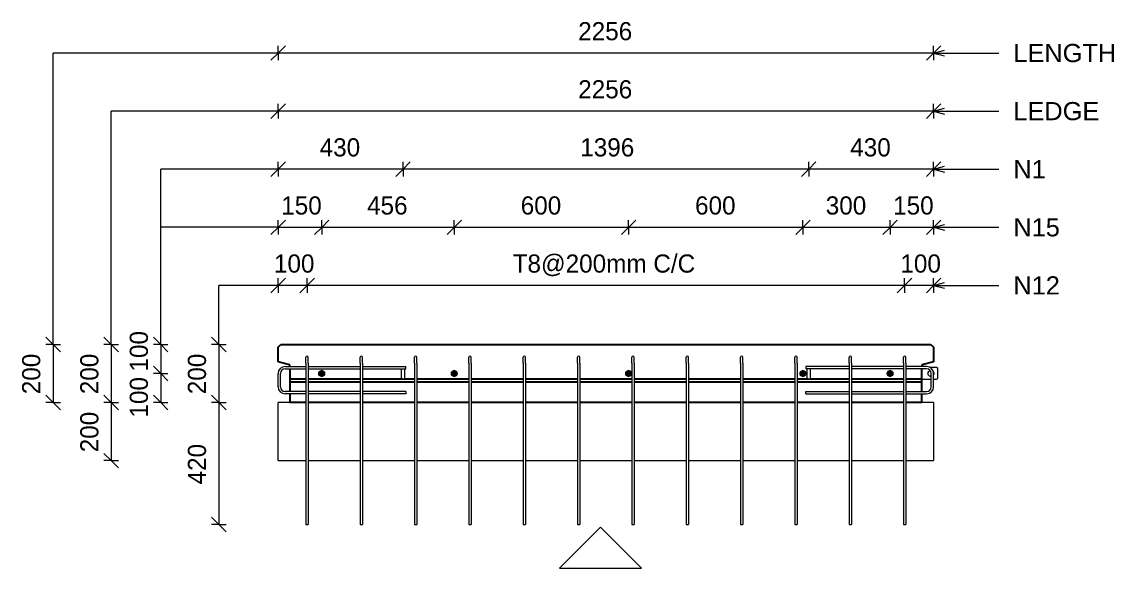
# Model space of a CAD drawing. Header units: millimetres. Extents: x 7271 to 21997, y -3310 to 18539.
# Drawn here: x 11358 to 15118, y 12343 to 14224 of the extents above; entities that cross this region are included whole.
import ezdxf

# ---------------------------------------------------------------- set-up
doc = ezdxf.new("R2010")
doc.units = ezdxf.units.MM
doc.linetypes.add('Dash', pattern=[6.36, 3.18, -3.18])
for name, color, linetype, lineweight in [('A-ANNO-DIMS', 211, 'Continuous', 9), ('A-ANNO-DIMS-25', 211, 'Continuous', 9), ('A-DETL-THIN', 151, 'Continuous', 18), ('A-GENM', 13, 'Continuous', 18), ('A-WALL', 113, 'Continuous', 25), ('A-WALL-HDLN', 110, 'Dash', 25), ('G-ANNO-TEXT', 231, 'Continuous', 9), ('S-BEAM', 12, 'Continuous', 18), ('S-RBAR', 171, 'Continuous', 18)]:
    doc.layers.add(name, color=color, linetype=linetype, lineweight=lineweight)
doc.styles.add('Arial', font='arial.ttf', dxfattribs={"height": 62.5})
doc.styles.add('Nirmala UI Semilight', font='NirmalaS.ttf', dxfattribs={"height": 62.5})
doc.dimstyles.new('Arrow_Filled_-_2_5_NI_UI', dxfattribs={"dimscale": 304.8, "dimtxt": 65.460247, "dimasz": 0.164042, "dimexe": 0.082021, "dimexo": 0.0625, "dimgap": 0.082021, "dimtad": 1, "dimdec": 4, "dimzin": 0, "dimdsep": 46, "dimtxsty": 'Nirmala UI Semilight', "dimblk1": 'OBLIQUE', "dimblk2": 'OBLIQUE', "dimsah": 1, "dimcen": 0.09, "dimazin": 0, "dimtfac": 1, "dimtdec": 4, "dimtix": 1, "dimtmove": 0, "dimatfit": 3, "dimfxl": 0.082021, "dimfxlon": 1, "dimtvp": 1, "dimtolj": 1, "dimtzin": 0, "dimarcsym": 2})
doc.dimstyles.new('Arrow_Filled_-_2_5_NI_UI_1', dxfattribs={"dimscale": 304.8, "dimtxt": 65.460247, "dimasz": 0.164042, "dimexe": 0.082021, "dimexo": 0.0625, "dimgap": 0.082021, "dimtad": 1, "dimdec": 4, "dimzin": 0, "dimdsep": 46, "dimtxsty": 'Nirmala UI Semilight', "dimblk1": 'OBLIQUE', "dimblk2": 'OBLIQUE', "dimsah": 1, "dimcen": 0.09, "dimazin": 0, "dimtfac": 1, "dimtdec": 4, "dimtix": 1, "dimtmove": 2, "dimatfit": 3, "dimfxl": 0.082021, "dimfxlon": 1, "dimtvp": 1, "dimtolj": 1, "dimtzin": 0, "dimarcsym": 2})

# ---------------------------------------------------------------- blocks, each defined once
blk = doc.blocks.new('M_Rectangular Corbel - M_Rectangular Corbel-2189266-Elevation Top1')
at = {"layer": 'S-BEAM'}
for p, q in [((7786.6, 12713.8), (7786.6, 12913.8)), ((7826.6, 12913.8), (7786.6, 12913.8)), ((10042.6, 12913.8), (10002.6, 12913.8)), ((10042.6, 12913.8), (10042.6, 12713.8)), ((7786.6, 12713.8), (7882.6, 12713.8)), ((7890.6, 12713.8), (8069.5, 12713.8)), ((8077.5, 12713.8), (8256.4, 12713.8)), ((8264.4, 12713.8), (8443.3, 12713.8)), ((8451.3, 12713.8), (8630.2, 12713.8)), ((8638.2, 12713.8), (8817.1, 12713.8)), ((8825.1, 12713.8), (9004, 12713.8)), ((9012, 12713.8), (9190.9, 12713.8)), ((9198.9, 12713.8), (9377.8, 12713.8)), ((9385.8, 12713.8), (9564.7, 12713.8)), ((9572.7, 12713.8), (9751.7, 12713.8)), ((9759.7, 12713.8), (9938.6, 12713.8)), ((9946.6, 12713.8), (10042.6, 12713.8))]:
    blk.add_line(p, q, dxfattribs=at)
blk = doc.blocks.new('RR spread anchor face based - RR-SA-4_0-180-1726831-Elevation Top1')
at = {"layer": 'A-GENM'}
for p, q in [((9606.6, 13029.8), (9606.6, 12993.8)), ((9618.6, 12993.8), (9618.6, 13029.8)), ((9606.6, 12993.8), (9618.6, 12993.8))]:
    blk.add_line(p, q, dxfattribs=at)
blk = doc.blocks.new('RR spread anchor face based - RR-SA-3_0-200-1726827-Elevation Top1')
at = {"layer": 'A-GENM'}
for p, q in [((10031.3, 13022.8), (10031.7, 13022.8)), ((10052.6, 13033.8), (10031.6, 13033.8)), ((10057.6, 13031.3), (10052.6, 13033.8)), ((10057.6, 12996.3), (10057.6, 13031.3)), ((10002.6, 12993.8), (10034.6, 12993.8)), ((10034.6, 13004.8), (10031.3, 13004.8)), ((10042.6, 12993.8), (10052.6, 12993.8)), ((10052.6, 12993.8), (10057.6, 12996.3))]:
    blk.add_line(p, q, dxfattribs=at)
for centre, start, end in [((10031.3, 13013.8), 90, 270), ((10035.3, 13013.8), 324.8168, 43.7744)]:
    blk.add_arc(centre, 9, start, end, dxfattribs=at)
blk = doc.blocks.new('DIMBLOCK16-Elevation Top1')
at = {"layer": 'A-ANNO-DIMS-25'}
for p, q in [((12240.4, 14116.9), (12265.4, 14141.9)), ((12240.4, 14116.9), (12240.4, 14141.9)), ((14496.4, 14116.9), (14521.4, 14141.9)), ((14496.4, 14116.9), (14496.4, 14141.9)), ((12240.4, 14116.9), (12215.4, 14091.9)), ((14496.4, 14116.9), (12240.4, 14116.9)), ((12240.4, 14116.9), (12240.4, 14091.9)), ((14496.4, 14116.9), (14471.4, 14091.9)), ((14496.4, 14116.9), (14496.4, 14091.9))]:
    blk.add_line(p, q, dxfattribs=at)
at = {"layer": 'A-ANNO-DIMS-25', "color": 0, "insert": (13273.2, 14223.5), "char_height": 62.5, "width": 228.516, "attachment_point": 1, "line_spacing_factor": 1.142579, "style": 'Nirmala UI Semilight'}
blk.add_mtext('2256', dxfattribs=at)
blk = doc.blocks.new('_Oblique')
at = {"color": 0, "linetype": 'ByBlock', "lineweight": -2}
blk.add_line((-0.5, -0.5), (0.5, 0.5), dxfattribs=at)
blk = doc.blocks.new('DIMBLOCK17-Elevation Top1')
at = {"layer": 'A-ANNO-DIMS-25'}
for p, q in [((14346.4, 13516.9), (14371.4, 13541.9)), ((14346.4, 13516.9), (14346.4, 13541.9)), ((14496.4, 13516.9), (14521.4, 13541.9)), ((14496.4, 13516.9), (14496.4, 13541.9)), ((14346.4, 13516.9), (14321.4, 13491.9)), ((14496.4, 13516.9), (14346.4, 13516.9)), ((14346.4, 13516.9), (14346.4, 13491.9)), ((14496.4, 13516.9), (14471.4, 13491.9)), ((14496.4, 13516.9), (14496.4, 13491.9))]:
    blk.add_line(p, q, dxfattribs=at)
at = {"layer": 'A-ANNO-DIMS-25', "color": 0, "insert": (14357.1, 13623.5), "char_height": 62.5, "width": 154.248, "attachment_point": 1, "line_spacing_factor": 1.142579, "style": 'Nirmala UI Semilight'}
blk.add_mtext('150', dxfattribs=at)
blk = doc.blocks.new('DIMBLOCK18-Elevation Top1')
at = {"layer": 'A-ANNO-DIMS-25'}
for p, q in [((14046.8, 13516.9), (14071.8, 13541.9)), ((14046.8, 13516.9), (14046.8, 13541.9)), ((14346.4, 13516.9), (14371.4, 13541.9)), ((14346.4, 13516.9), (14346.4, 13541.9)), ((14046.8, 13516.9), (14021.8, 13491.9)), ((14346.4, 13516.9), (14046.8, 13516.9)), ((14046.8, 13516.9), (14046.8, 13491.9)), ((14346.4, 13516.9), (14321.4, 13491.9)), ((14346.4, 13516.9), (14346.4, 13491.9))]:
    blk.add_line(p, q, dxfattribs=at)
at = {"layer": 'A-ANNO-DIMS-25', "color": 0, "insert": (14125.2, 13623.5), "char_height": 62.5, "width": 171.387, "attachment_point": 1, "line_spacing_factor": 1.142579, "style": 'Nirmala UI Semilight'}
blk.add_mtext('300', dxfattribs=at)
blk = doc.blocks.new('DIMBLOCK19-Elevation Top1')
at = {"layer": 'A-ANNO-DIMS-25'}
for p, q in [((13446.8, 13516.9), (13471.8, 13541.9)), ((13446.8, 13516.9), (13446.8, 13541.9)), ((14046.8, 13516.9), (14071.8, 13541.9)), ((14046.8, 13516.9), (14046.8, 13541.9)), ((13446.8, 13516.9), (13421.8, 13491.9)), ((14046.8, 13516.9), (13446.8, 13516.9)), ((13446.8, 13516.9), (13446.8, 13491.9)), ((14046.8, 13516.9), (14021.8, 13491.9)), ((14046.8, 13516.9), (14046.8, 13491.9))]:
    blk.add_line(p, q, dxfattribs=at)
at = {"layer": 'A-ANNO-DIMS-25', "color": 0, "insert": (13675.4, 13623.5), "char_height": 62.5, "width": 171.387, "attachment_point": 1, "line_spacing_factor": 1.142579, "style": 'Nirmala UI Semilight'}
blk.add_mtext('600', dxfattribs=at)
blk = doc.blocks.new('DIMBLOCK20-Elevation Top1')
at = {"layer": 'A-ANNO-DIMS-25'}
for p, q in [((12846.8, 13516.9), (12871.8, 13541.9)), ((12846.8, 13516.9), (12846.8, 13541.9)), ((13446.8, 13516.9), (13471.8, 13541.9)), ((13446.8, 13516.9), (13446.8, 13541.9)), ((12846.8, 13516.9), (12821.8, 13491.9)), ((13446.8, 13516.9), (12846.8, 13516.9)), ((12846.8, 13516.9), (12846.8, 13491.9)), ((13446.8, 13516.9), (13421.8, 13491.9)), ((13446.8, 13516.9), (13446.8, 13491.9))]:
    blk.add_line(p, q, dxfattribs=at)
at = {"layer": 'A-ANNO-DIMS-25', "color": 0, "insert": (13075.4, 13623.5), "char_height": 62.5, "width": 171.387, "attachment_point": 1, "line_spacing_factor": 1.142579, "style": 'Nirmala UI Semilight'}
blk.add_mtext('600', dxfattribs=at)
blk = doc.blocks.new('DIMBLOCK21-Elevation Top1')
at = {"layer": 'A-ANNO-DIMS-25'}
for p, q in [((12390.4, 13516.9), (12415.4, 13541.9)), ((12390.4, 13516.9), (12390.4, 13541.9)), ((12846.8, 13516.9), (12871.8, 13541.9)), ((12846.8, 13516.9), (12846.8, 13541.9)), ((12390.4, 13516.9), (12365.4, 13491.9)), ((12846.8, 13516.9), (12390.4, 13516.9)), ((12390.4, 13516.9), (12390.4, 13491.9)), ((12846.8, 13516.9), (12821.8, 13491.9)), ((12846.8, 13516.9), (12846.8, 13491.9))]:
    blk.add_line(p, q, dxfattribs=at)
at = {"layer": 'A-ANNO-DIMS-25', "color": 0, "insert": (12546.6, 13623.5), "char_height": 62.5, "width": 172.815, "attachment_point": 1, "line_spacing_factor": 1.142579, "style": 'Nirmala UI Semilight'}
blk.add_mtext('456', dxfattribs=at)
blk = doc.blocks.new('DIMBLOCK22-Elevation Top1')
at = {"layer": 'A-ANNO-DIMS-25'}
for p, q in [((12240.4, 13516.9), (12265.4, 13541.9)), ((12240.4, 13516.9), (12240.4, 13541.9)), ((12390.4, 13516.9), (12415.4, 13541.9)), ((12390.4, 13516.9), (12390.4, 13541.9)), ((12240.4, 13516.9), (12215.4, 13491.9)), ((12390.4, 13516.9), (12240.4, 13516.9)), ((12240.4, 13516.9), (12240.4, 13491.9)), ((12390.4, 13516.9), (12365.4, 13491.9)), ((12390.4, 13516.9), (12390.4, 13491.9))]:
    blk.add_line(p, q, dxfattribs=at)
at = {"layer": 'A-ANNO-DIMS-25', "color": 0, "insert": (12251.1, 13623.5), "char_height": 62.5, "width": 154.248, "attachment_point": 1, "line_spacing_factor": 1.142579, "style": 'Nirmala UI Semilight'}
blk.add_mtext('150', dxfattribs=at)
blk = doc.blocks.new('DIMBLOCK23-Elevation Top1')
at = {"layer": 'A-ANNO-DIMS-25'}
for p, q in [((12240.4, 13916.9), (12215.4, 13891.9)), ((12240.4, 13916.9), (12265.4, 13941.9)), ((12240.4, 13916.9), (12240.4, 13941.9)), ((14496.4, 13916.9), (12240.4, 13916.9)), ((12240.4, 13916.9), (12240.4, 13891.9)), ((14496.4, 13916.9), (14471.4, 13891.9)), ((14496.4, 13916.9), (14521.4, 13941.9)), ((14496.4, 13916.9), (14496.4, 13941.9)), ((14496.4, 13916.9), (14496.4, 13891.9))]:
    blk.add_line(p, q, dxfattribs=at)
at = {"layer": 'A-ANNO-DIMS-25', "color": 0, "insert": (13273.2, 14023.5), "char_height": 62.5, "width": 228.516, "attachment_point": 1, "line_spacing_factor": 1.142579, "style": 'Nirmala UI Semilight'}
blk.add_mtext('2256', dxfattribs=at)
blk = doc.blocks.new('DIMBLOCK24-Elevation Top1')
at = {"layer": 'A-ANNO-DIMS-25'}
for p, q in [((14066.4, 13716.9), (14091.4, 13741.9)), ((14066.4, 13716.9), (14066.4, 13741.9)), ((14496.4, 13716.9), (14521.4, 13741.9)), ((14496.4, 13716.9), (14496.4, 13741.9)), ((14066.4, 13716.9), (14041.4, 13691.9)), ((14496.4, 13716.9), (14066.4, 13716.9)), ((14066.4, 13716.9), (14066.4, 13691.9)), ((14496.4, 13716.9), (14471.4, 13691.9)), ((14496.4, 13716.9), (14496.4, 13691.9))]:
    blk.add_line(p, q, dxfattribs=at)
at = {"layer": 'A-ANNO-DIMS-25', "color": 0, "insert": (14209.4, 13823.5), "char_height": 62.5, "width": 172.815, "attachment_point": 1, "line_spacing_factor": 1.142579, "style": 'Nirmala UI Semilight'}
blk.add_mtext('430', dxfattribs=at)
blk = doc.blocks.new('DIMBLOCK25-Elevation Top1')
at = {"layer": 'A-ANNO-DIMS-25'}
for p, q in [((12670.4, 13716.9), (12695.4, 13741.9)), ((12670.4, 13716.9), (12670.4, 13741.9)), ((14066.4, 13716.9), (14091.4, 13741.9)), ((14066.4, 13716.9), (14066.4, 13741.9)), ((12670.4, 13716.9), (12645.4, 13691.9)), ((14066.4, 13716.9), (12670.4, 13716.9)), ((12670.4, 13716.9), (12670.4, 13691.9)), ((14066.4, 13716.9), (14041.4, 13691.9)), ((14066.4, 13716.9), (14066.4, 13691.9))]:
    blk.add_line(p, q, dxfattribs=at)
at = {"layer": 'A-ANNO-DIMS-25', "color": 0, "insert": (13280.3, 13823.5), "char_height": 62.5, "width": 211.377, "attachment_point": 1, "line_spacing_factor": 1.142579, "style": 'Nirmala UI Semilight'}
blk.add_mtext('1396', dxfattribs=at)
blk = doc.blocks.new('DIMBLOCK26-Elevation Top1')
at = {"layer": 'A-ANNO-DIMS-25'}
for p, q in [((12240.4, 13716.9), (12265.4, 13741.9)), ((12240.4, 13716.9), (12240.4, 13741.9)), ((12670.4, 13716.9), (12695.4, 13741.9)), ((12670.4, 13716.9), (12670.4, 13741.9)), ((12240.4, 13716.9), (12215.4, 13691.9)), ((12670.4, 13716.9), (12240.4, 13716.9)), ((12240.4, 13716.9), (12240.4, 13691.9)), ((12670.4, 13716.9), (12645.4, 13691.9)), ((12670.4, 13716.9), (12670.4, 13691.9))]:
    blk.add_line(p, q, dxfattribs=at)
at = {"layer": 'A-ANNO-DIMS-25', "color": 0, "insert": (12383.4, 13823.5), "char_height": 62.5, "width": 172.815, "attachment_point": 1, "line_spacing_factor": 1.142579, "style": 'Nirmala UI Semilight'}
blk.add_mtext('430', dxfattribs=at)
blk = doc.blocks.new('DIMBLOCK27-Elevation Top1')
at = {"layer": 'A-ANNO-DIMS-25'}
for p, q in [((11466, 13113.8), (11441, 13138.8)), ((11466, 13113.8), (11441, 13113.8)), ((11466, 13113.8), (11466, 12913.8)), ((11466, 13113.8), (11491, 13088.8)), ((11466, 13113.8), (11491, 13113.8)), ((11466, 12913.8), (11441, 12938.8)), ((11466, 12913.8), (11441, 12913.8)), ((11466, 12913.8), (11491, 12888.8)), ((11466, 12913.8), (11491, 12913.8))]:
    blk.add_line(p, q, dxfattribs=at)
at = {"layer": 'A-ANNO-DIMS-25', "color": 0, "insert": (11359.4, 12942.4), "char_height": 62.5, "width": 171.387, "attachment_point": 1, "rotation": 90, "line_spacing_factor": 1.142579, "style": 'Nirmala UI Semilight'}
blk.add_mtext('200', dxfattribs=at)
blk = doc.blocks.new('DIMBLOCK28-Elevation Top1')
at = {"layer": 'A-ANNO-DIMS-25'}
for p, q in [((11666, 13113.8), (11641, 13138.8)), ((11666, 13113.8), (11641, 13113.8)), ((11666, 13113.8), (11666, 12913.8)), ((11666, 13113.8), (11691, 13088.8)), ((11666, 13113.8), (11691, 13113.8)), ((11666, 12913.8), (11641, 12938.8)), ((11666, 12913.8), (11641, 12913.8)), ((11666, 12913.8), (11691, 12888.8)), ((11666, 12913.8), (11691, 12913.8))]:
    blk.add_line(p, q, dxfattribs=at)
at = {"layer": 'A-ANNO-DIMS-25', "color": 0, "insert": (11559.4, 12942.4), "char_height": 62.5, "width": 171.387, "attachment_point": 1, "rotation": 90, "line_spacing_factor": 1.142579, "style": 'Nirmala UI Semilight'}
blk.add_mtext('200', dxfattribs=at)
blk = doc.blocks.new('DIMBLOCK29-Elevation Top1')
at = {"layer": 'A-ANNO-DIMS-25'}
for p, q in [((11666, 12913.8), (11641, 12938.8)), ((11666, 12913.8), (11641, 12913.8)), ((11666, 12913.8), (11666, 12713.8)), ((11666, 12913.8), (11691, 12888.8)), ((11666, 12913.8), (11691, 12913.8)), ((11666, 12713.8), (11641, 12738.8)), ((11666, 12713.8), (11641, 12713.8)), ((11666, 12713.8), (11691, 12688.8)), ((11666, 12713.8), (11691, 12713.8))]:
    blk.add_line(p, q, dxfattribs=at)
at = {"layer": 'A-ANNO-DIMS-25', "color": 0, "insert": (11559.4, 12742.4), "char_height": 62.5, "width": 171.387, "attachment_point": 1, "rotation": 90, "line_spacing_factor": 1.142579, "style": 'Nirmala UI Semilight'}
blk.add_mtext('200', dxfattribs=at)
blk = doc.blocks.new('DIMBLOCK30-Elevation Top1')
at = {"layer": 'A-ANNO-DIMS-25'}
for p, q in [((11836.3, 13113.8), (11811.3, 13138.8)), ((11836.3, 13113.8), (11811.3, 13113.8)), ((11836.3, 13113.8), (11836.3, 13013.8)), ((11836.3, 13113.8), (11861.3, 13088.8)), ((11836.3, 13113.8), (11861.3, 13113.8)), ((11836.3, 13013.8), (11811.3, 13038.8)), ((11836.3, 13013.8), (11811.3, 13013.8)), ((11836.3, 13013.8), (11861.3, 12988.8)), ((11836.3, 13013.8), (11861.3, 13013.8))]:
    blk.add_line(p, q, dxfattribs=at)
at = {"layer": 'A-ANNO-DIMS-25', "color": 0, "insert": (11729.8, 13020.5), "char_height": 62.5, "width": 154.248, "attachment_point": 1, "rotation": 90, "line_spacing_factor": 1.142579, "style": 'Nirmala UI Semilight'}
blk.add_mtext('100', dxfattribs=at)
blk = doc.blocks.new('DIMBLOCK31-Elevation Top1')
at = {"layer": 'A-ANNO-DIMS-25'}
for p, q in [((11836.3, 13013.8), (11811.3, 13038.8)), ((11836.3, 13013.8), (11811.3, 13013.8)), ((11836.3, 13013.8), (11836.3, 12913.8)), ((11836.3, 13013.8), (11861.3, 12988.8)), ((11836.3, 13013.8), (11861.3, 13013.8)), ((11836.3, 12913.8), (11811.3, 12938.8)), ((11836.3, 12913.8), (11811.3, 12913.8)), ((11836.3, 12913.8), (11861.3, 12888.8)), ((11836.3, 12913.8), (11861.3, 12913.8))]:
    blk.add_line(p, q, dxfattribs=at)
at = {"layer": 'A-ANNO-DIMS-25', "color": 0, "insert": (11729.8, 12862.1), "char_height": 62.5, "width": 154.248, "attachment_point": 1, "rotation": 90, "line_spacing_factor": 1.142579, "style": 'Nirmala UI Semilight'}
blk.add_mtext('100', dxfattribs=at)
blk = doc.blocks.new('DIMBLOCK32-Elevation Top1')
at = {"layer": 'A-ANNO-DIMS-25'}
for p, q in [((12036.3, 13113.8), (12011.3, 13138.8)), ((12036.3, 13113.8), (12011.3, 13113.8)), ((12036.3, 13113.8), (12036.3, 12913.8)), ((12036.3, 13113.8), (12061.3, 13088.8)), ((12036.3, 13113.8), (12061.3, 13113.8)), ((12036.3, 12913.8), (12011.3, 12938.8)), ((12036.3, 12913.8), (12011.3, 12913.8)), ((12036.3, 12913.8), (12061.3, 12888.8)), ((12036.3, 12913.8), (12061.3, 12913.8))]:
    blk.add_line(p, q, dxfattribs=at)
at = {"layer": 'A-ANNO-DIMS-25', "color": 0, "insert": (11929.8, 12942.4), "char_height": 62.5, "width": 171.387, "attachment_point": 1, "rotation": 90, "line_spacing_factor": 1.142579, "style": 'Nirmala UI Semilight'}
blk.add_mtext('200', dxfattribs=at)
blk = doc.blocks.new('DIMBLOCK33-Elevation Top1')
at = {"layer": 'A-ANNO-DIMS-25'}
for p, q in [((12036.3, 12913.8), (12011.3, 12938.8)), ((12036.3, 12913.8), (12011.3, 12913.8)), ((12036.3, 12913.8), (12036.3, 12493.8)), ((12036.3, 12913.8), (12061.3, 12888.8)), ((12036.3, 12913.8), (12061.3, 12913.8)), ((12036.3, 12493.8), (12011.3, 12518.8)), ((12036.3, 12493.8), (12011.3, 12493.8)), ((12036.3, 12493.8), (12061.3, 12468.8)), ((12036.3, 12493.8), (12061.3, 12493.8))]:
    blk.add_line(p, q, dxfattribs=at)
at = {"layer": 'A-ANNO-DIMS-25', "color": 0, "insert": (11929.8, 12631.8), "char_height": 62.5, "width": 172.815, "attachment_point": 1, "rotation": 90, "line_spacing_factor": 1.142579, "style": 'Nirmala UI Semilight'}
blk.add_mtext('420', dxfattribs=at)
blk = doc.blocks.new('DIMBLOCK34-Elevation Top1')
at = {"layer": 'A-ANNO-DIMS-25'}
for p, q in [((14396.4, 13316.9), (14371.4, 13291.9)), ((14396.4, 13316.9), (14421.4, 13341.9)), ((14396.4, 13316.9), (14396.4, 13341.9)), ((14496.4, 13316.9), (14396.4, 13316.9)), ((14396.4, 13316.9), (14396.4, 13291.9)), ((14496.4, 13316.9), (14471.4, 13291.9)), ((14496.4, 13316.9), (14521.4, 13341.9)), ((14496.4, 13316.9), (14496.4, 13341.9)), ((14496.4, 13316.9), (14496.4, 13291.9))]:
    blk.add_line(p, q, dxfattribs=at)
at = {"layer": 'A-ANNO-DIMS-25', "color": 0, "insert": (14382.1, 13423.5), "char_height": 62.5, "width": 154.248, "attachment_point": 1, "line_spacing_factor": 1.142579, "style": 'Nirmala UI Semilight'}
blk.add_mtext('100', dxfattribs=at)
blk = doc.blocks.new('DIMBLOCK35-Elevation Top1')
at = {"layer": 'A-ANNO-DIMS-25'}
for p, q in [((12340.4, 13316.9), (12315.4, 13291.9)), ((12340.4, 13316.9), (12365.4, 13341.9)), ((12340.4, 13316.9), (12340.4, 13341.9)), ((14396.4, 13316.9), (12340.4, 13316.9)), ((12340.4, 13316.9), (12340.4, 13291.9)), ((14396.4, 13316.9), (14371.4, 13291.9)), ((14396.4, 13316.9), (14421.4, 13341.9)), ((14396.4, 13316.9), (14396.4, 13341.9)), ((14396.4, 13316.9), (14396.4, 13291.9))]:
    blk.add_line(p, q, dxfattribs=at)
at = {"layer": 'A-ANNO-DIMS-25', "color": 0, "insert": (13047.6, 13423.5), "char_height": 62.5, "width": 769.812, "attachment_point": 1, "line_spacing_factor": 1.142579, "style": 'Nirmala UI Semilight'}
blk.add_mtext('T8@200mm C/C', dxfattribs=at)
blk = doc.blocks.new('DIMBLOCK36-Elevation Top1')
at = {"layer": 'A-ANNO-DIMS-25'}
for p, q in [((12240.4, 13316.9), (12215.4, 13291.9)), ((12240.4, 13316.9), (12265.4, 13341.9)), ((12240.4, 13316.9), (12240.4, 13341.9)), ((12340.4, 13316.9), (12240.4, 13316.9)), ((12240.4, 13316.9), (12240.4, 13291.9)), ((12340.4, 13316.9), (12315.4, 13291.9)), ((12340.4, 13316.9), (12365.4, 13341.9)), ((12340.4, 13316.9), (12340.4, 13341.9)), ((12340.4, 13316.9), (12340.4, 13291.9))]:
    blk.add_line(p, q, dxfattribs=at)
at = {"layer": 'A-ANNO-DIMS-25', "color": 0, "insert": (12226.1, 13423.5), "char_height": 62.5, "width": 154.248, "attachment_point": 1, "line_spacing_factor": 1.142579, "style": 'Nirmala UI Semilight'}
blk.add_mtext('100', dxfattribs=at)

msp = doc.modelspace()

# ---------------------------------------------------------------- hatches: boundary and pattern name
at = {"layer": 'S-RBAR'}
h = msp.add_hatch(color=256, dxfattribs=at)
edge = h.paths.add_edge_path()
edge.add_arc((12390.36543, 13013.80383), 10, 0, 360)
for points in [[(12390.36543, 13003.80383), (12397.43649, 13006.73276), (12400.36543, 13013.80383), (12397.43649, 13020.8749), (12390.36543, 13023.80383), (12383.29436, 13020.8749), (12380.36543, 13013.80383), (12383.29436, 13006.73276)], [(12846.80293, 13003.80383), (12853.87399, 13006.73276), (12856.80293, 13013.80383), (12853.87399, 13020.8749), (12846.80293, 13023.80383), (12839.73186, 13020.8749), (12836.80293, 13013.80383), (12839.73186, 13006.73276)], [(13446.80293, 13003.80383), (13453.87399, 13006.73276), (13456.80293, 13013.80383), (13453.87399, 13020.8749), (13446.80293, 13023.80383), (13439.73186, 13020.8749), (13436.80293, 13013.80383), (13439.73186, 13006.73276)], [(14046.80293, 13003.80383), (14053.87399, 13006.73276), (14056.80293, 13013.80383), (14053.87399, 13020.8749), (14046.80293, 13023.80383), (14039.73186, 13020.8749), (14036.80293, 13013.80383), (14039.73186, 13006.73276)], [(14346.36543, 13003.80383), (14353.43649, 13006.73276), (14356.36543, 13013.80383), (14353.43649, 13020.8749), (14346.36543, 13023.80383), (14339.29436, 13020.8749), (14336.36543, 13013.80383), (14339.29436, 13006.73276)]]:
    msp.add_hatch(color=256, dxfattribs=at).paths.add_polyline_path(points)
h = msp.add_hatch(color=256, dxfattribs=at)
edge = h.paths.add_edge_path()
edge.add_arc((12846.80293, 13013.80383), 10, 0, 360)
h = msp.add_hatch(color=256, dxfattribs=at)
edge = h.paths.add_edge_path()
edge.add_arc((13446.80293, 13013.80383), 10, 0, 360)
h = msp.add_hatch(color=256, dxfattribs=at)
edge = h.paths.add_edge_path()
edge.add_arc((14046.80293, 13013.80383), 10, 0, 360)
h = msp.add_hatch(color=256, dxfattribs=at)
edge = h.paths.add_edge_path()
edge.add_arc((14346.36543, 13013.80383), 10, 0, 360)

# ---------------------------------------------------------------- linework, layer by layer
at = {"layer": 'A-DETL-THIN'}
for p, q in [((11465.95391, 13113.80383), (11465.95391, 14116.91721)), ((12240.36543, 14116.91721), (11465.95391, 14116.91721)), ((11665.95391, 13113.80383), (11665.95391, 13916.91721)), ((12240.36543, 13916.91721), (11665.95391, 13916.91721)), ((11836.31285, 13113.80383), (11836.31285, 13716.91721)), ((12240.36543, 13716.91721), (11836.31285, 13716.91721)), ((12240.36543, 13516.91721), (11836.31285, 13516.91721)), ((12036.31285, 13113.80383), (12036.31285, 13316.91721)), ((12240.36543, 13316.91721), (12036.31285, 13316.91721)), ((12336.36543, 12493.80383), (12344.36543, 12493.80383)), ((13349.81389, 12484.9076), (13208.39253, 12343.48625)), ((13491.23525, 12343.48625), (13349.81389, 12484.9076)), ((13208.39253, 12343.48625), (13491.23525, 12343.48625))]:
    msp.add_line(p, q, dxfattribs=at)
at = {"layer": 'A-WALL'}
for p, q in [((12240.36543, 13103.80125), (12250.36801, 13113.80383)), ((12240.36543, 13053.80434), (12240.36543, 13103.80125)), ((12250.36801, 13113.80383), (14486.36284, 13113.80383)), ((14486.42212, 13113.80383), (14496.36543, 13103.86052)), ((14496.36543, 13103.86052), (14496.36543, 13053.80383)), ((12280.36747, 13043.80383), (12240.36543, 13053.80434)), ((14496.36543, 13053.80383), (14456.36543, 13043.80383)), ((12280.36747, 13037.80383), (12280.36747, 13043.80383)), ((12280.36747, 13029.80383), (12280.36747, 12951.67529)), ((14456.36543, 13043.80383), (14456.36543, 13037.80383)), ((14456.36543, 12951.67529), (14456.36543, 13029.80383)), ((12336.36543, 12993.9235), (12280.36747, 12993.9235)), ((12336.36543, 12983.9235), (12280.36747, 12983.9235)), ((12523.27452, 12993.9235), (12344.36543, 12993.9235)), ((12523.27452, 12983.9235), (12344.36543, 12983.9235)), ((12664.36543, 12993.9235), (12531.27452, 12993.9235)), ((12710.18361, 12983.9235), (12531.27452, 12983.9235)), ((12710.18361, 12993.9235), (12676.36543, 12993.9235)), ((12897.0927, 12993.9235), (12718.18361, 12993.9235)), ((12897.0927, 12983.9235), (12718.18361, 12983.9235)), ((13084.00179, 12993.9235), (12905.0927, 12993.9235)), ((13084.00179, 12983.9235), (12905.0927, 12983.9235)), ((13270.91088, 12993.9235), (13092.00179, 12993.9235)), ((13270.91088, 12983.9235), (13092.00179, 12983.9235)), ((13457.81997, 12993.9235), (13278.91088, 12993.9235)), ((13457.81997, 12983.9235), (13278.91088, 12983.9235)), ((13644.72906, 12993.9235), (13465.81997, 12993.9235)), ((13644.72906, 12983.9235), (13465.81997, 12983.9235)), ((13831.63815, 12993.9235), (13652.72906, 12993.9235)), ((13831.63815, 12983.9235), (13652.72906, 12983.9235)), ((14018.54725, 12993.9235), (13839.63815, 12993.9235)), ((14018.54725, 12983.9235), (13839.63815, 12983.9235)), ((14060.36543, 12993.9235), (14026.54725, 12993.9235)), ((14205.45634, 12983.9235), (14026.54725, 12983.9235)), ((14205.45634, 12993.9235), (14072.36543, 12993.9235)), ((14392.36543, 12993.9235), (14213.45634, 12993.9235)), ((14392.36543, 12983.9235), (14213.45634, 12983.9235)), ((14456.36543, 12993.9235), (14400.36543, 12993.9235)), ((14456.36543, 12983.9235), (14400.36543, 12983.9235)), ((12280.36747, 12943.67529), (12280.36747, 12913.80383)), ((14456.36543, 12913.80383), (14456.36543, 12943.67529)), ((12336.36543, 12913.80383), (12280.36747, 12913.80383)), ((12523.27452, 12913.80383), (12344.36543, 12913.80383)), ((12710.18361, 12913.80383), (12531.27452, 12913.80383)), ((12897.0927, 12913.80383), (12718.18361, 12913.80383)), ((13084.00179, 12913.80383), (12905.0927, 12913.80383)), ((13270.91088, 12913.80383), (13092.00179, 12913.80383)), ((13457.81997, 12913.80383), (13278.91088, 12913.80383)), ((13644.72906, 12913.80383), (13465.81997, 12913.80383)), ((13831.63815, 12913.80383), (13652.72906, 12913.80383)), ((14018.54725, 12913.80383), (13839.63815, 12913.80383)), ((14205.45634, 12913.80383), (14026.54725, 12913.80383)), ((14392.36543, 12913.80383), (14213.45634, 12913.80383)), ((14456.36543, 12913.80383), (14400.36543, 12913.80383))]:
    msp.add_line(p, q, dxfattribs=at)
at = {"layer": 'A-WALL-HDLN'}
for p, q in [((12676.31582, 12993.9235), (12664.41504, 12993.9235)), ((14072.31582, 12993.9235), (14060.41504, 12993.9235))]:
    msp.add_line(p, q, dxfattribs=at)
at = {"layer": 'G-ANNO-TEXT', "color": 10}
for p, q in [((14496.54891, 14116.97792), (14534.04891, 14127.02601)), ((14496.54891, 14116.97792), (14534.04891, 14106.92983)), ((14496.54891, 14116.97792), (14720.76362, 14116.97792)), ((14496.54891, 13916.97792), (14534.04891, 13927.02601)), ((14496.54891, 13916.97792), (14534.04891, 13906.92983)), ((14496.54891, 13916.97792), (14720.76362, 13916.97792)), ((14496.54891, 13716.97792), (14534.04891, 13727.02601)), ((14496.54891, 13716.97792), (14534.04891, 13706.92983)), ((14496.54891, 13716.97792), (14720.76362, 13716.97792)), ((14496.54891, 13516.97792), (14534.04891, 13527.02601)), ((14496.54891, 13516.97792), (14534.04891, 13506.92983)), ((14496.54891, 13516.97792), (14720.76362, 13516.97792)), ((14496.54891, 13316.97792), (14534.04891, 13327.02601)), ((14496.54891, 13316.97792), (14534.04891, 13306.92983)), ((14496.54891, 13316.97792), (14720.76362, 13316.97792))]:
    msp.add_line(p, q, dxfattribs=at)
at = {"layer": 'S-RBAR'}
for p, q in [((12336.36543, 13049.80383), (12336.36543, 13069.80383)), ((12336.36543, 13049.80383), (12336.36543, 12493.80383)), ((12344.36543, 13049.80383), (12344.36543, 13069.80383)), ((12344.36543, 13049.80383), (12344.36543, 12493.80383)), ((12523.27452, 13049.80383), (12523.27452, 13069.80383)), ((12523.27452, 13049.80383), (12523.27452, 12493.80383)), ((12531.27452, 13049.80383), (12531.27452, 13069.80383)), ((12531.27452, 13049.80383), (12531.27452, 12493.80383)), ((12710.18361, 13049.80383), (12710.18361, 13069.80383)), ((12710.18361, 13049.80383), (12710.18361, 12493.80383)), ((12718.18361, 13049.80383), (12718.18361, 13069.80383)), ((12718.18361, 13049.80383), (12718.18361, 12493.80383)), ((12897.0927, 13049.80383), (12897.0927, 13069.80383)), ((12897.0927, 13049.80383), (12897.0927, 12493.80383)), ((12905.0927, 13049.80383), (12905.0927, 13069.80383)), ((12905.0927, 13049.80383), (12905.0927, 12493.80383)), ((13084.00179, 13049.80383), (13084.00179, 13069.80383)), ((13084.00179, 13049.80383), (13084.00179, 12493.80383)), ((13092.00179, 13049.80383), (13092.00179, 13069.80383)), ((13092.00179, 13049.80383), (13092.00179, 12493.80383)), ((13270.91088, 13049.80383), (13270.91088, 13069.80383)), ((13270.91088, 13049.80383), (13270.91088, 12493.80383)), ((13278.91088, 13049.80383), (13278.91088, 13069.80383)), ((13278.91088, 13049.80383), (13278.91088, 12493.80383)), ((13457.81997, 13049.80383), (13457.81997, 13069.80383)), ((13457.81997, 13049.80383), (13457.81997, 12493.80383)), ((13465.81997, 13049.80383), (13465.81997, 13069.80383)), ((13465.81997, 13049.80383), (13465.81997, 12493.80383)), ((13644.72906, 13049.80383), (13644.72906, 13069.80383)), ((13644.72906, 13049.80383), (13644.72906, 12493.80383)), ((13652.72906, 13049.80383), (13652.72906, 13069.80383)), ((13652.72906, 13049.80383), (13652.72906, 12493.80383)), ((13831.63815, 13049.80383), (13831.63815, 13069.80383)), ((13831.63815, 13049.80383), (13831.63815, 12493.80383)), ((13839.63815, 13049.80383), (13839.63815, 13069.80383)), ((13839.63815, 13049.80383), (13839.63815, 12493.80383)), ((14018.54725, 13049.80383), (14018.54725, 13069.80383)), ((14018.54725, 13049.80383), (14018.54725, 12493.80383)), ((14026.54725, 13049.80383), (14026.54725, 13069.80383)), ((14026.54725, 13049.80383), (14026.54725, 12493.80383)), ((14205.45634, 13049.80383), (14205.45634, 13069.80383)), ((14205.45634, 13049.80383), (14205.45634, 12493.80383)), ((14213.45634, 13049.80383), (14213.45634, 13069.80383)), ((14213.45634, 13049.80383), (14213.45634, 12493.80383)), ((14392.36543, 13049.80383), (14392.36543, 13069.80383)), ((14392.36543, 13049.80383), (14392.36543, 12493.80383)), ((14400.36543, 13049.80383), (14400.36543, 13069.80383)), ((14400.36543, 13049.80383), (14400.36543, 12493.80383)), ((12240.36543, 12967.67529), (12240.36543, 13013.80383)), ((12248.36543, 12967.67529), (12248.36543, 13013.80383)), ((12264.36543, 13037.80383), (12336.36543, 13037.80383)), ((12264.36543, 13029.80383), (12336.36543, 13029.80383)), ((12344.36543, 13037.80383), (12523.27452, 13037.80383)), ((12344.36543, 13029.80383), (12523.27452, 13029.80383)), ((12383.29436, 13020.8749), (12380.36543, 13013.80383)), ((12380.36543, 13013.80383), (12383.29436, 13006.73276)), ((12390.36543, 13023.80383), (12383.29436, 13020.8749)), ((12397.43649, 13020.8749), (12390.36543, 13023.80383)), ((12400.36543, 13013.80383), (12397.43649, 13020.8749)), ((12397.43649, 13006.73276), (12400.36543, 13013.80383)), ((12531.27452, 13037.80383), (12680.36747, 13037.80383)), ((12531.27452, 13029.80383), (12680.36747, 13029.80383)), ((12680.36747, 13029.80383), (12680.36747, 13037.80383)), ((12839.73186, 13020.8749), (12836.80293, 13013.80383)), ((12836.80293, 13013.80383), (12839.73186, 13006.73276)), ((12846.80293, 13023.80383), (12839.73186, 13020.8749)), ((12853.87399, 13020.8749), (12846.80293, 13023.80383)), ((12856.80293, 13013.80383), (12853.87399, 13020.8749)), ((12853.87399, 13006.73276), (12856.80293, 13013.80383)), ((13439.73186, 13020.8749), (13436.80293, 13013.80383)), ((13436.80293, 13013.80383), (13439.73186, 13006.73276)), ((13446.80293, 13023.80383), (13439.73186, 13020.8749)), ((13453.87399, 13020.8749), (13446.80293, 13023.80383)), ((13456.80293, 13013.80383), (13453.87399, 13020.8749)), ((13453.87399, 13006.73276), (13456.80293, 13013.80383)), ((14039.73186, 13020.8749), (14036.80293, 13013.80383)), ((14036.80293, 13013.80383), (14039.73186, 13006.73276)), ((14046.80293, 13023.80383), (14039.73186, 13020.8749)), ((14053.87399, 13020.8749), (14046.80293, 13023.80383)), ((14056.80293, 13013.80383), (14053.87399, 13020.8749)), ((14053.87399, 13006.73276), (14056.80293, 13013.80383)), ((14205.45634, 13037.80383), (14056.36543, 13037.80383)), ((14056.36543, 13037.80383), (14056.36543, 13029.80383)), ((14205.45634, 13029.80383), (14056.36543, 13029.80383)), ((14392.36543, 13037.80383), (14213.45634, 13037.80383)), ((14392.36543, 13029.80383), (14213.45634, 13029.80383)), ((14339.29436, 13020.8749), (14336.36543, 13013.80383)), ((14336.36543, 13013.80383), (14339.29436, 13006.73276)), ((14346.36543, 13023.80383), (14339.29436, 13020.8749)), ((14353.43649, 13020.8749), (14346.36543, 13023.80383)), ((14356.36543, 13013.80383), (14353.43649, 13020.8749)), ((14353.43649, 13006.73276), (14356.36543, 13013.80383)), ((14472.36543, 13037.80383), (14400.36543, 13037.80383)), ((14472.36543, 13029.80383), (14400.36543, 13029.80383)), ((14488.36543, 12967.67529), (14488.36543, 13013.80383)), ((14496.36543, 12967.67529), (14496.36543, 13013.80383)), ((12383.29436, 13006.73276), (12390.36543, 13003.80383)), ((12390.36543, 13003.80383), (12397.43649, 13006.73276)), ((12839.73186, 13006.73276), (12846.80293, 13003.80383)), ((12846.80293, 13003.80383), (12853.87399, 13006.73276)), ((13439.73186, 13006.73276), (13446.80293, 13003.80383)), ((13446.80293, 13003.80383), (13453.87399, 13006.73276)), ((14039.73186, 13006.73276), (14046.80293, 13003.80383)), ((14046.80293, 13003.80383), (14053.87399, 13006.73276)), ((14339.29436, 13006.73276), (14346.36543, 13003.80383)), ((14346.36543, 13003.80383), (14353.43649, 13006.73276)), ((12336.36543, 12951.67529), (12264.36543, 12951.67529)), ((12336.36543, 12943.67529), (12264.36543, 12943.67529)), ((12523.27452, 12951.67529), (12344.36543, 12951.67529)), ((12523.27452, 12943.67529), (12344.36543, 12943.67529)), ((12680.36747, 12951.67529), (12531.27452, 12951.67529)), ((12680.36747, 12943.67529), (12531.27452, 12943.67529)), ((12680.36747, 12951.67529), (12680.36747, 12943.67529)), ((14056.36543, 12951.67529), (14205.45634, 12951.67529)), ((14056.36543, 12943.67529), (14056.36543, 12951.67529)), ((14056.36543, 12943.67529), (14205.45634, 12943.67529)), ((14213.45634, 12951.67529), (14392.36543, 12951.67529)), ((14213.45634, 12943.67529), (14392.36543, 12943.67529)), ((14400.36543, 12951.67529), (14472.36543, 12951.67529)), ((14400.36543, 12943.67529), (14472.36543, 12943.67529)), ((12336.36543, 12493.80383), (12344.36543, 12493.80383)), ((12523.27452, 12493.80383), (12531.27452, 12493.80383)), ((12710.18361, 12493.80383), (12718.18361, 12493.80383)), ((12897.0927, 12493.80383), (12905.0927, 12493.80383)), ((13084.00179, 12493.80383), (13092.00179, 12493.80383)), ((13270.91088, 12493.80383), (13278.91088, 12493.80383)), ((13457.81997, 12493.80383), (13465.81997, 12493.80383)), ((13644.72906, 12493.80383), (13652.72906, 12493.80383)), ((13831.63815, 12493.80383), (13839.63815, 12493.80383)), ((14018.54725, 12493.80383), (14026.54725, 12493.80383)), ((14205.45634, 12493.80383), (14213.45634, 12493.80383)), ((14392.36543, 12493.80383), (14400.36543, 12493.80383))]:
    msp.add_line(p, q, dxfattribs=at)
for centre in [(12390.36543, 13013.80383), (12846.80293, 13013.80383), (13446.80293, 13013.80383), (14046.80293, 13013.80383), (14346.36543, 13013.80383)]:
    msp.add_circle(centre, 10, dxfattribs=at)
for centre, radius, start, end in [((12340.36543, 13069.80383), 4, 0, 180), ((12527.27452, 13069.80383), 4, 0, 180), ((12714.18361, 13069.80383), 4, 0, 180), ((12901.0927, 13069.80383), 4, 0, 180), ((13088.00179, 13069.80383), 4, 0, 180), ((13274.91088, 13069.80383), 4, 0, 180), ((13461.81997, 13069.80383), 4, 0, 180), ((13648.72906, 13069.80383), 4, 0, 180), ((13835.63815, 13069.80383), 4, 0, 180), ((14022.54725, 13069.80383), 4, 0, 180), ((14209.45634, 13069.80383), 4, 0, 180), ((14396.36543, 13069.80383), 4, 0, 180), ((12264.36543, 13013.80383), 24, 90, 180), ((12264.36543, 13013.80383), 16, 90, 180), ((14472.36543, 13013.80383), 24, 0, 90), ((14472.36543, 13013.80383), 16, 0, 90), ((12264.36543, 12967.67529), 24, 180, 270), ((12264.36543, 12967.67529), 16, 180, 270), ((14472.36543, 12967.67529), 16, 270, 0), ((14472.36543, 12967.67529), 24, 270, 360)]:
    msp.add_arc(centre, radius, start, end, dxfattribs=at)

# ---------------------------------------------------------------- block references
at = {"layer": 'A-GENM'}
for name, p in [('RR spread anchor face based - RR-SA-4_0-180-1726831-Elevation Top1', (3057.79797, 0)), ('RR spread anchor face based - RR-SA-4_0-180-1726831-Elevation Top1', (4453.79797, 0)), ('RR spread anchor face based - RR-SA-3_0-200-1726827-Elevation Top1', (4453.79797, 0))]:
    msp.add_blockref(name, p, dxfattribs=at)
at = {"layer": 'S-BEAM'}
msp.add_blockref('M_Rectangular Corbel - M_Rectangular Corbel-2189266-Elevation Top1', (4453.79797, 0), dxfattribs=at)

# ---------------------------------------------------------------- texts
at = {"layer": 'G-ANNO-TEXT', "color": 7, "char_height": 62.5, "attachment_point": 1, "style": 'Arial'}
for s, insert, width in [('LENGTH', (14770.76362, 14148.22792), 428.9028125), ('LEDGE', (14770.76362, 13948.22792), 356.7509375), ('N1', (14770.76362, 13748.22792), 134.2826563), ('N15', (14770.76362, 13548.22792), 192.405), ('N12', (14770.76362, 13348.22792), 192.405)]:
    msp.add_mtext(s, dxfattribs=dict(at, insert=insert, width=width))

# ---------------------------------------------------------------- dimensions: what is measured, and where the dimension line sits
at = {"layer": 'A-ANNO-DIMS'}
for base, p1, p2, override, picture, middle in [((12240.36543, 14116.91721), (14496.36543, 14091.91721), (12240.36543, 14091.91721), {"dimpost": '<>', "dimfxl": 2256}, 'DIMBLOCK16-Elevation Top1', (13368.36543, 14174.23503)), ((12240.36747, 13916.91721), (14496.36543, 13891.91721), (12240.36747, 13891.91721), {"dimpost": '<>', "dimfxl": 2255.997957}, 'DIMBLOCK23-Elevation Top1', (13368.36645, 13974.23503)), ((12240.36543, 13716.91721), (12670.36543, 13691.91721), (12240.36543, 13691.91721), {"dimpost": '<>', "dimfxl": 430}, 'DIMBLOCK26-Elevation Top1', (12455.36543, 13774.23503)), ((12670.36543, 13716.91721), (14066.36543, 13691.91721), (12670.36543, 13691.91721), {"dimpost": '<>', "dimfxl": 1396}, 'DIMBLOCK25-Elevation Top1', (13368.36543, 13774.40937)), ((14066.36543, 13716.91721), (14496.36543, 13691.91721), (14066.36543, 13691.91721), {"dimpost": '<>', "dimfxl": 430}, 'DIMBLOCK24-Elevation Top1', (14281.36543, 13774.23503)), ((12240.36543, 13516.91721), (12390.36543, 13491.91721), (12240.36543, 13491.91721), {"dimpost": '<>', "dimfxl": 150}, 'DIMBLOCK22-Elevation Top1', (12315.36543, 13574.38758)), ((12390.36543, 13516.91721), (12846.80293, 13491.91721), (12390.36543, 13491.91721), {"dimpost": '<>', "dimfxl": 456.4375}, 'DIMBLOCK21-Elevation Top1', (12618.58418, 13574.23503)), ((12846.80293, 13516.91721), (13446.80293, 13491.91721), (12846.80293, 13491.91721), {"dimpost": '<>', "dimfxl": 600}, 'DIMBLOCK20-Elevation Top1', (13146.80293, 13574.23503)), ((13446.80293, 13516.91721), (14046.80293, 13491.91721), (13446.80293, 13491.91721), {"dimpost": '<>', "dimfxl": 600}, 'DIMBLOCK19-Elevation Top1', (13746.80293, 13574.23503)), ((14046.80293, 13516.91721), (14346.36543, 13491.91721), (14046.80293, 13491.91721), {"dimpost": '<>', "dimfxl": 299.5625}, 'DIMBLOCK18-Elevation Top1', (14196.58418, 13574.23503)), ((14346.36543, 13516.91721), (14496.36543, 13491.91721), (14346.36543, 13491.91721), {"dimpost": '<>', "dimfxl": 150}, 'DIMBLOCK17-Elevation Top1', (14421.36543, 13574.38758)), ((12240.36543, 13316.91721), (12340.36543, 13291.91721), (12240.36543, 13291.91721), {"dimpost": '<>', "dimfxl": 100}, 'DIMBLOCK36-Elevation Top1', (12290.36543, 13374.38758)), ((14396.36543, 13316.91721), (14496.36543, 13291.91721), (14396.36543, 13291.91721), {"dimpost": '<>', "dimfxl": 100}, 'DIMBLOCK34-Elevation Top1', (14446.36543, 13374.38758))]:
    dim = msp.add_linear_dim(base=base, p1=p1, p2=p2, dimstyle='Arrow_Filled_-_2_5_NI_UI', override=override, dxfattribs=at)
    dim.commit()
    dim.dimension.update_dxf_attribs({"geometry": picture, "text_midpoint": middle})
dim = msp.add_linear_dim(base=(12340.36543, 13316.91721), p1=(14396.36543, 13291.91721), p2=(12340.36543, 13291.91721), text='T8@200mm C/C', dimstyle='Arrow_Filled_-_2_5_NI_UI', override={"dimpost": '<>', "dimfxl": 2056}, dxfattribs=at)
dim.commit()
dim.dimension.update_dxf_attribs({"geometry": 'DIMBLOCK35-Elevation Top1', "text_midpoint": (13368.36543, 13378.87677)})
for base, p1, p2, picture, middle in [((11836.31285, 13013.80383), (11861.31285, 13113.80383), (11861.31285, 13013.80383), 'DIMBLOCK30-Elevation Top1', (11771.43653, 13097.67121)), ((11836.31285, 12913.80383), (11861.31285, 13013.80383), (11861.31285, 12913.80383), 'DIMBLOCK31-Elevation Top1', (11771.43653, 12939.22485))]:
    dim = msp.add_linear_dim(base=base, p1=p1, p2=p2, angle=90, dimstyle='Arrow_Filled_-_2_5_NI_UI_1', override={"dimpost": '<>', "dimfxl": 100}, dxfattribs=at)
    dim.commit()
    dim.dimension.update_dxf_attribs({"geometry": picture, "text_midpoint": middle, "dimtype": 160, "text_rotation": 90})
for base, p1, p2, override, picture, middle in [((11465.95391, 12913.80383), (11490.95391, 13113.80383), (11490.95391, 12913.80383), {"dimpost": '<>', "dimfxl": 200}, 'DIMBLOCK27-Elevation Top1', (11408.65789, 13013.80383)), ((11665.95391, 12913.80383), (11690.95391, 13113.80383), (11690.95391, 12913.80383), {"dimpost": '<>', "dimfxl": 200}, 'DIMBLOCK28-Elevation Top1', (11608.65789, 13013.80383)), ((12036.31285, 12913.80383), (12061.31285, 13113.80383), (12061.31285, 12913.80383), {"dimpost": '<>', "dimfxl": 200}, 'DIMBLOCK32-Elevation Top1', (11979.01682, 13013.80383)), ((11665.95391, 12713.80383), (11690.95391, 12913.80383), (11690.95391, 12713.80383), {"dimpost": '<>', "dimfxl": 200}, 'DIMBLOCK29-Elevation Top1', (11608.65789, 12813.80383)), ((12036.31285, 12493.80383), (12061.31285, 12913.80383), (12061.31285, 12493.80383), {"dimpost": '<>', "dimfxl": 420}, 'DIMBLOCK33-Elevation Top1', (11979.01682, 12703.80383))]:
    dim = msp.add_linear_dim(base=base, p1=p1, p2=p2, angle=90, dimstyle='Arrow_Filled_-_2_5_NI_UI', override=override, dxfattribs=at)
    dim.commit()
    dim.dimension.update_dxf_attribs({"geometry": picture, "text_midpoint": middle})

doc.saveas('drawing.dxf')
